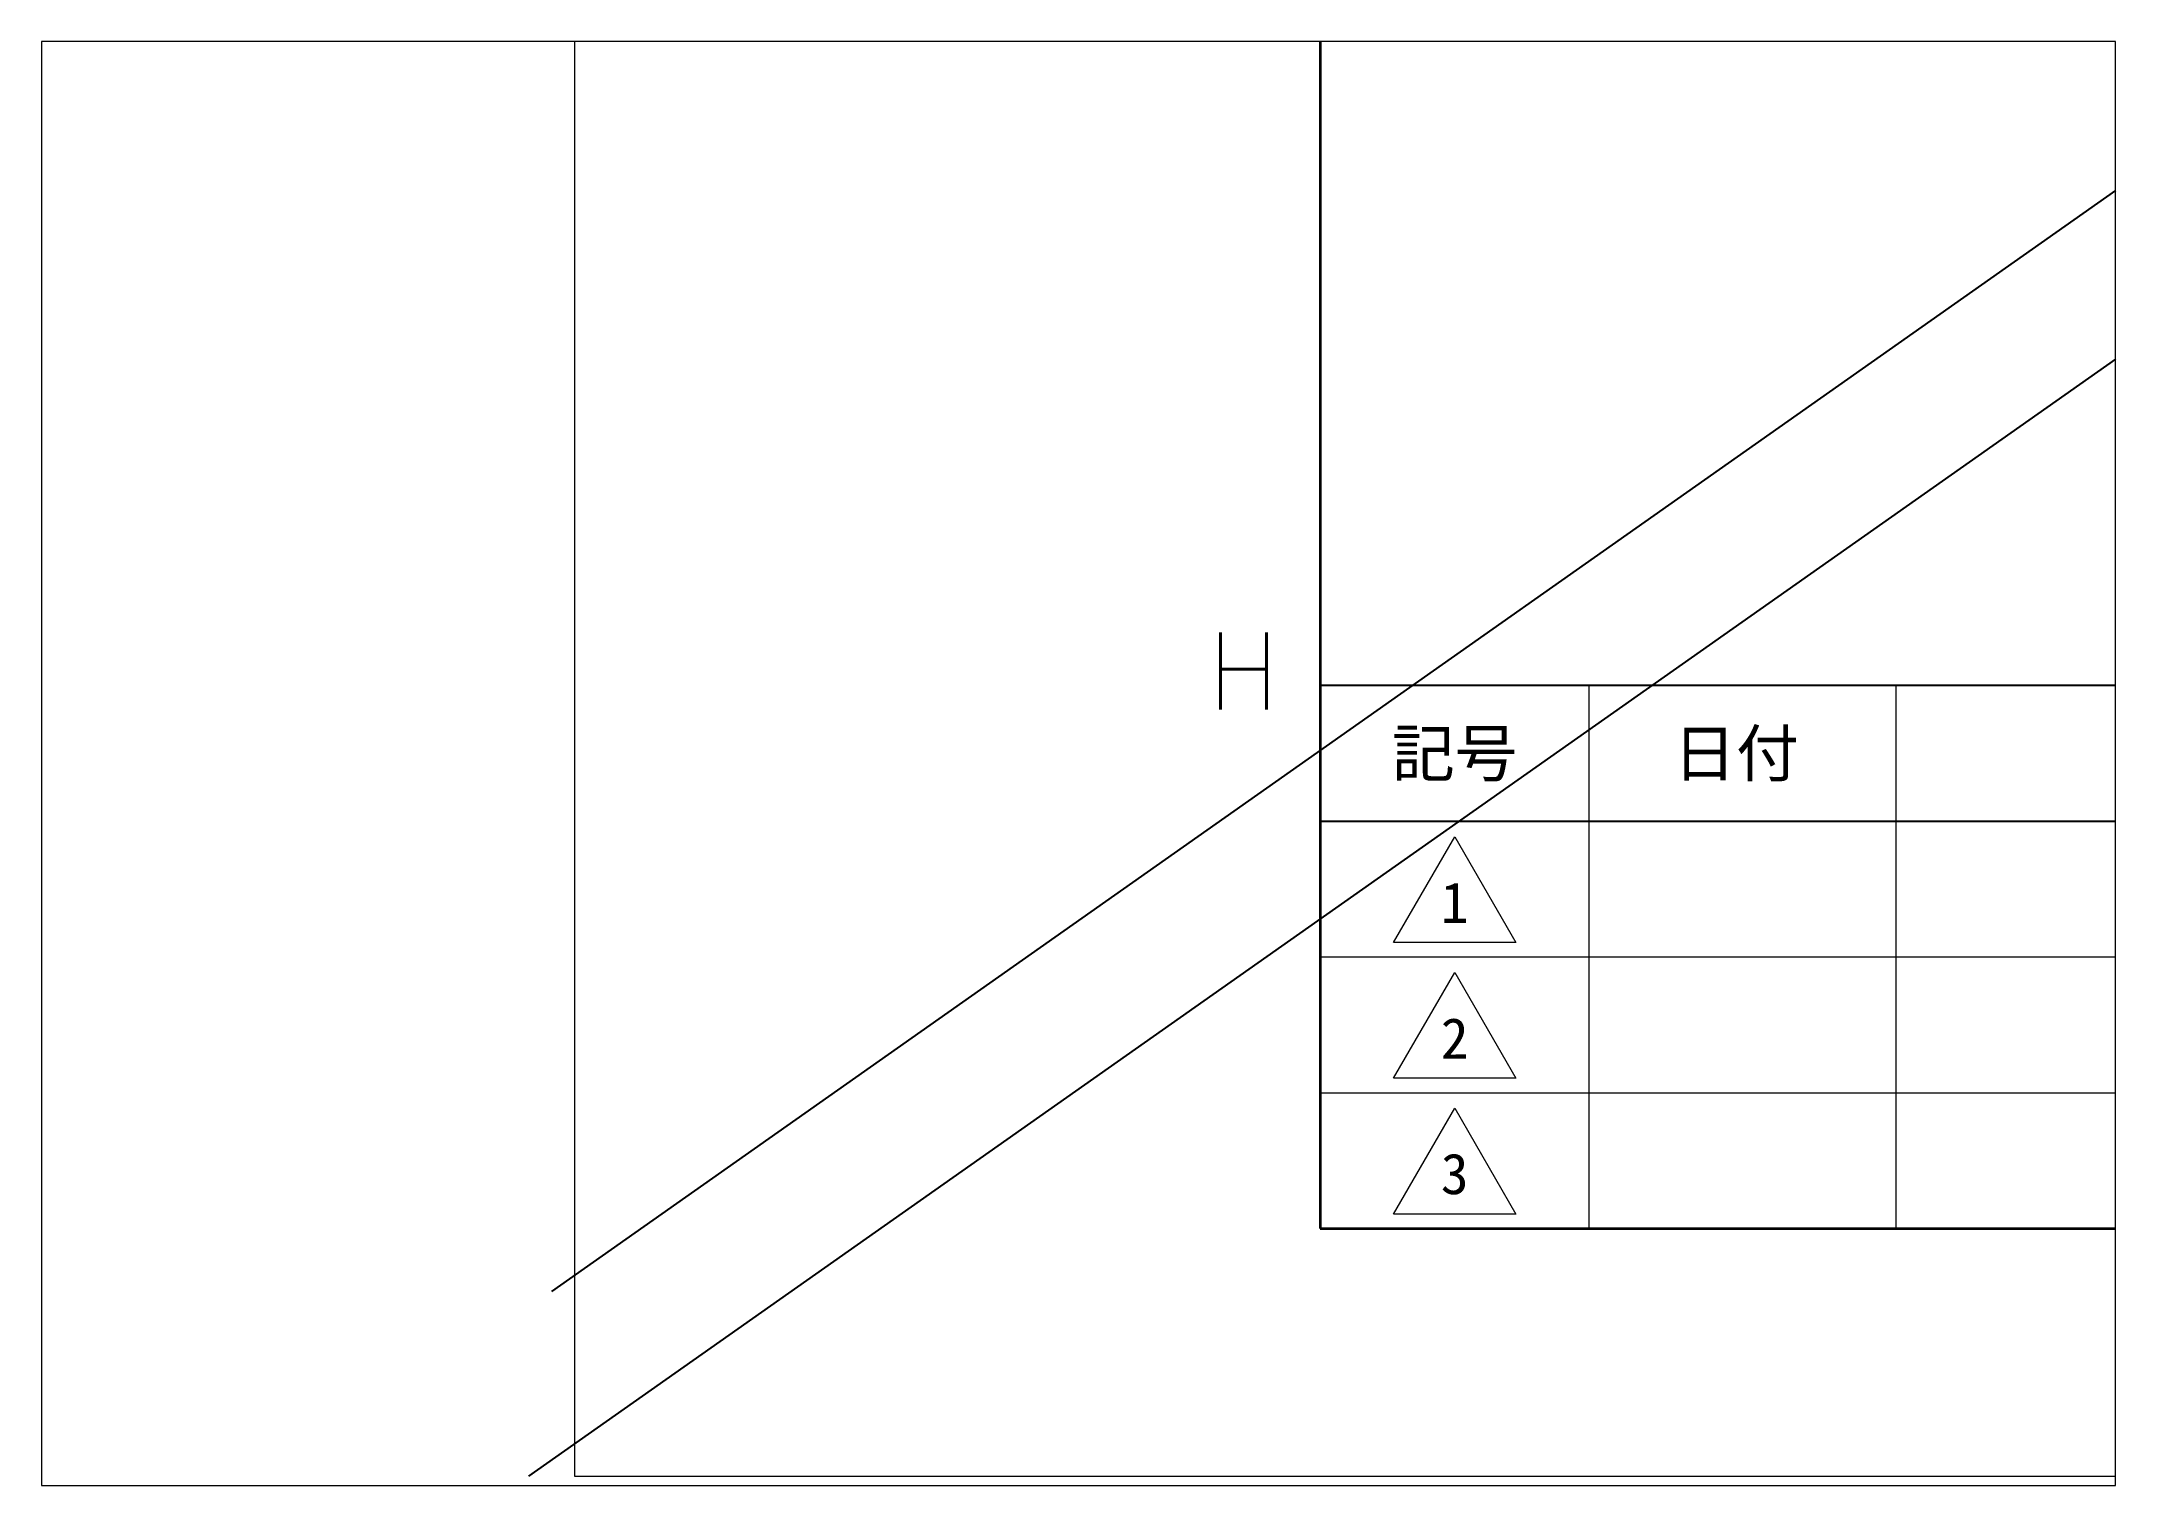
# Paper-space layout 'レイアウト1' of a CAD drawing. Header units: millimetres. Extents: x 29 to 258, y 20 to 179.
# The model-space entities are those that its viewports show. They can reach past a viewport. Long polylines and large blocks are cut down to what shows.
import ezdxf
from ezdxf.enums import TextEntityAlignment as Align

# ---------------------------------------------------------------- set-up
doc = ezdxf.new("R2010")
doc.units = ezdxf.units.MM
doc.header["$LTSCALE"] = 1.6
doc.layers.add('01_NORMAL', color=7, linetype='Continuous', lineweight=25)
doc.layers.add('90_FRAME', color=5, linetype='Continuous', lineweight=35)
doc.layers.add('91_BLANK', color=5, linetype='Continuous', lineweight=0, plot=False)
doc.styles.add('KSS_TXT', font='txt.shx', dxfattribs={"bigfont": 'extfont2.shx'})
doc.styles.add('MS_G', font='MS Gothic.ttf')
doc.styles.add('表題用', font='MS PGothic.ttf')

msp = doc.modelspace()

# ---------------------------------------------------------------- linework, layer by layer
at = {"layer": '01_NORMAL'}
for p, q in [((3307.99, 2370.17), (-4.813, 38.491)), ((3303.177, 2331.679), (-9.626, 0))]:
    msp.add_line(p, q, dxfattribs=at)
at = {"layer": '90_FRAME', "color": 0, "lineweight": 13}
for p, q in [((211.384, 51.616), (211.384, 164.759)), ((275.384, 51.616), (275.384, 164.759)), ((155.384, 108.187), (563.384, 108.187)), ((155.384, 79.902), (563.384, 79.902))]:
    msp.add_line(p, q, dxfattribs=at)
at = {"layer": '90_FRAME', "color": 0, "lineweight": 25}
msp.add_line((155.384, 136.473), (563.384, 136.473), dxfattribs=at)
at = {"layer": '90_FRAME'}
msp.add_lwpolyline([(155.384, 51.616), (3260.956, 51.616), (3260.956, 2271.831), (155.384, 2271.831)], close=True, dxfattribs=at)
at = {"layer": '90_FRAME', "color": 0, "lineweight": 25}
msp.add_lwpolyline([(155.384, 51.616), (563.384, 51.616), (563.384, 164.759), (155.384, 164.759)], close=True, dxfattribs=at)
at = {"layer": '90_FRAME', "color": 0, "lineweight": 13}
for points in [[(170.655, 111.192), (183.384, 133.238), (196.112, 111.192), (170.655, 111.192)], [(170.655, 82.906), (183.384, 104.952), (196.112, 82.906), (170.655, 82.906)], [(170.655, 54.62), (183.384, 76.667), (196.112, 54.62), (170.655, 54.62)]]:
    msp.add_lwpolyline(points, dxfattribs=at)
at = {"layer": '91_BLANK'}
msp.add_lwpolyline([(0, 0), (3312.803, 0), (3312.803, 2331.679), (0, 2331.679)], close=True, dxfattribs=at)

# ---------------------------------------------------------------- texts
at = {"layer": '90_FRAME', "color": 0, "lineweight": 13, "style": 'KSS_TXT'}
msp.add_text('H', height=16, dxfattribs=at).set_placement((131.829, 167.763), align=Align.MIDDLE_LEFT)
at = {"layer": '90_FRAME', "color": 0, "style": '表題用'}
for s, p in [('記号', (183.384, 150.616)), ('日付', (242.01, 150.616))]:
    msp.add_text(s, height=9.6, dxfattribs=at).set_placement(p, align=Align.MIDDLE_CENTER)
at = {"layer": '90_FRAME', "color": 0, "lineweight": 13, "style": 'MS_G'}
for s, p in [('1', (183.384, 119.502)), ('2', (183.384, 91.216)), ('3', (183.384, 62.93))]:
    msp.add_text(s, height=8.486, dxfattribs=at).set_placement(p, align=Align.MIDDLE)

psp = doc.layouts.new('レイアウト1')

# ---------------------------------------------------------------- viewports
at = {"layer": '01_NORMAL'}
psp.add_viewport(center=(143.2, 99.71), size=(229.12, 159.5289), view_center_point=(104.994, 148.5), view_height=300.88387, dxfattribs=at)

doc.saveas('drawing.dxf')
